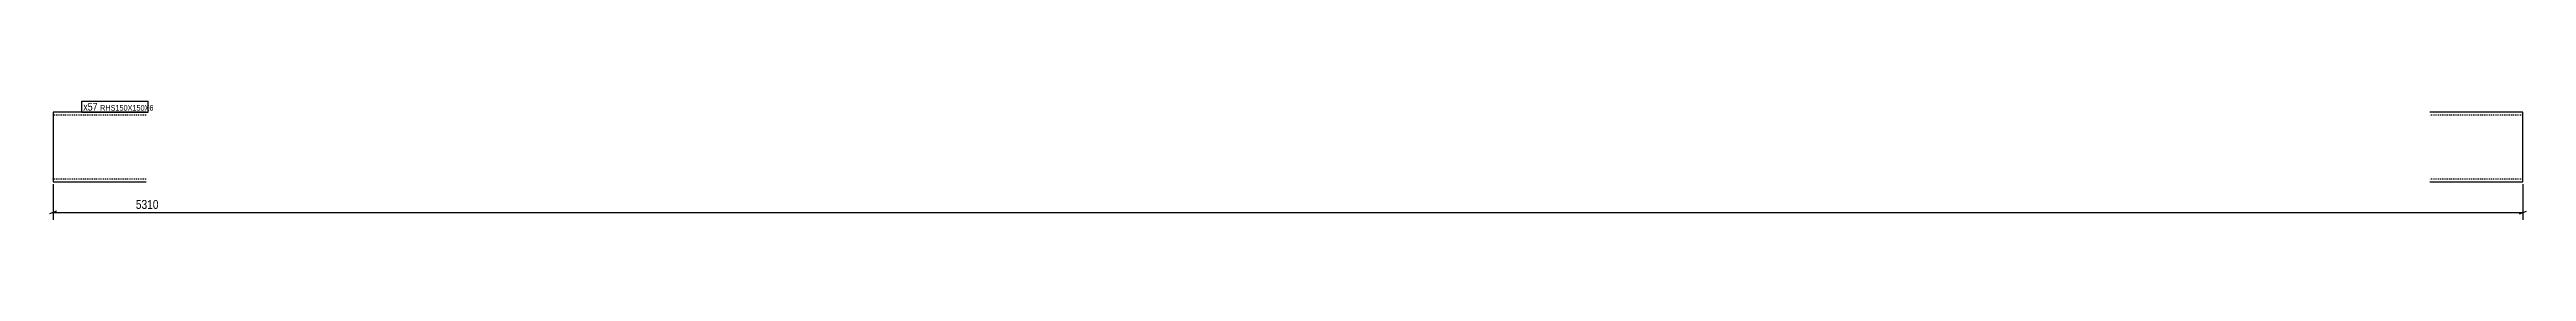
# Model space of a CAD drawing. Header units: millimetres. Extents: x 15 to 5340, y 15 to 271.
import ezdxf

# ---------------------------------------------------------------- set-up
doc = ezdxf.new("R2010")
doc.units = ezdxf.units.MM
doc.linetypes.add('DXK_LINE_DOT2', pattern=[3.9198, 1.9599, -1.9599])
for name, color, linetype in [('MÅLSÆTNING', 7, 'Continuous'), ('STÅL', 7, 'Continuous'), ('TEKST', 7, 'Continuous')]:
    doc.layers.add(name, color=color, linetype=linetype)
doc.styles.add('Arial Narrow', font='ARIALN.TTF', dxfattribs={"height": 0.2})

msp = doc.modelspace()

# ---------------------------------------------------------------- linework, layer by layer
at = {"layer": 'MÅLSÆTNING', "color": 7, "linetype": 'Continuous'}
for p, q in [((22.5, 92.1), (22.5, 15)), ((5332.5, 92.1), (5332.5, 15)), ((30, 34), (15, 28)), ((22.5, 31), (5332.5, 31)), ((5325, 28), (5340, 34))]:
    msp.add_line(p, q, dxfattribs=at)
at = {"layer": 'STÅL', "color": 2, "linetype": 'Continuous'}
for p, q in [((222.5, 247.1), (22.5, 247.1)), ((22.5, 247.1), (22.5, 98)), ((5332.5, 247.1), (5132.5, 247.1)), ((5332.5, 109.1), (5332.5, 247.1)), ((5332.5, 97.1), (5332.5, 109.1)), ((22.5, 98), (22.5, 97.1)), ((22.5, 97.1), (222.5, 97.1)), ((5132.5, 97.1), (5332.5, 97.1))]:
    msp.add_line(p, q, dxfattribs=at)
at = {"layer": 'STÅL', "color": 7, "linetype": 'DXK_LINE_DOT2'}
for p, q in [((222.5, 241.1), (22.5, 241.1)), ((5332.5, 241.1), (5132.5, 241.1)), ((5332.5, 240.6), (5332.5, 241.1)), ((5332.5, 239.7), (5332.5, 240.6)), ((5332.5, 103.6), (5332.5, 106.8)), ((22.5, 103.1), (22.5, 103.6)), ((222.5, 103.1), (22.5, 103.1)), ((5332.5, 103.1), (5132.5, 103.1)), ((5332.5, 103.1), (5332.5, 103.6))]:
    msp.add_line(p, q, dxfattribs=at)

# ---------------------------------------------------------------- next in the draw order: wipeouts: each hides what was drawn before it
at = {"color": 0}
for points, layer in [([(5158.4, 34.8), (5158.4, 62.8), (196.6, 62.8), (196.6, 34.8)], 'MÅLSÆTNING'), ([(118.4, 250.6), (118.4, 268.1), (87.5, 268.1), (87.5, 250.6)], 'TEKST')]:
    msp.add_wipeout(points, dxfattribs=at).dxf.layer = layer

# ---------------------------------------------------------------- next in the draw order: texts
at = {"layer": 'MÅLSÆTNING', "color": 3, "style": 'Arial Narrow'}
msp.add_text('5310', height=19.09, dxfattribs=at).set_placement((200.6, 38.8))

# ---------------------------------------------------------------- next in the draw order: wipeouts: each hides what was drawn before it
at = {"color": 0}
msp.add_wipeout([(118.4, 250.6), (118.4, 268.1), (87.5, 268.1), (87.5, 250.6)], dxfattribs=at).dxf.layer = 'TEKST'

# ---------------------------------------------------------------- next in the draw order: linework, layer by layer
at = {"layer": 'TEKST', "color": 7, "linetype": 'Continuous'}
msp.add_line((84.5, 247.6), (84.5, 271.1), dxfattribs=at)

# ---------------------------------------------------------------- next in the draw order: wipeouts: each hides what was drawn before it
at = {"color": 0}
msp.add_wipeout([(224.2, 250.6), (224.2, 263.1), (123.7, 263.1), (123.7, 250.6)], dxfattribs=at).dxf.layer = 'TEKST'

# ---------------------------------------------------------------- next in the draw order: wipeouts: each hides what was drawn before it
msp.add_wipeout([(224.2, 250.6), (224.2, 263.1), (123.7, 263.1), (123.7, 250.6)], dxfattribs=at).dxf.layer = 'TEKST'

# ---------------------------------------------------------------- next in the draw order: linework, layer by layer
at = {"layer": 'TEKST', "color": 7, "linetype": 'Continuous'}
for p, q in [((84.5, 271.1), (227.2, 271.1)), ((227.2, 247.6), (227.2, 271.1)), ((84.5, 247.6), (227.2, 247.6))]:
    msp.add_line(p, q, dxfattribs=at)

# ---------------------------------------------------------------- next in the draw order: texts
at = {"layer": 'TEKST', "color": 3, "style": 'Arial Narrow'}
for s, height, p in [('x57', 16.7, (87.5, 250.6)), ('RHS150X150X6', 11.93, (123.7, 250.6))]:
    msp.add_text(s, height=height, dxfattribs=at).set_placement(p)

doc.saveas('drawing.dxf')
